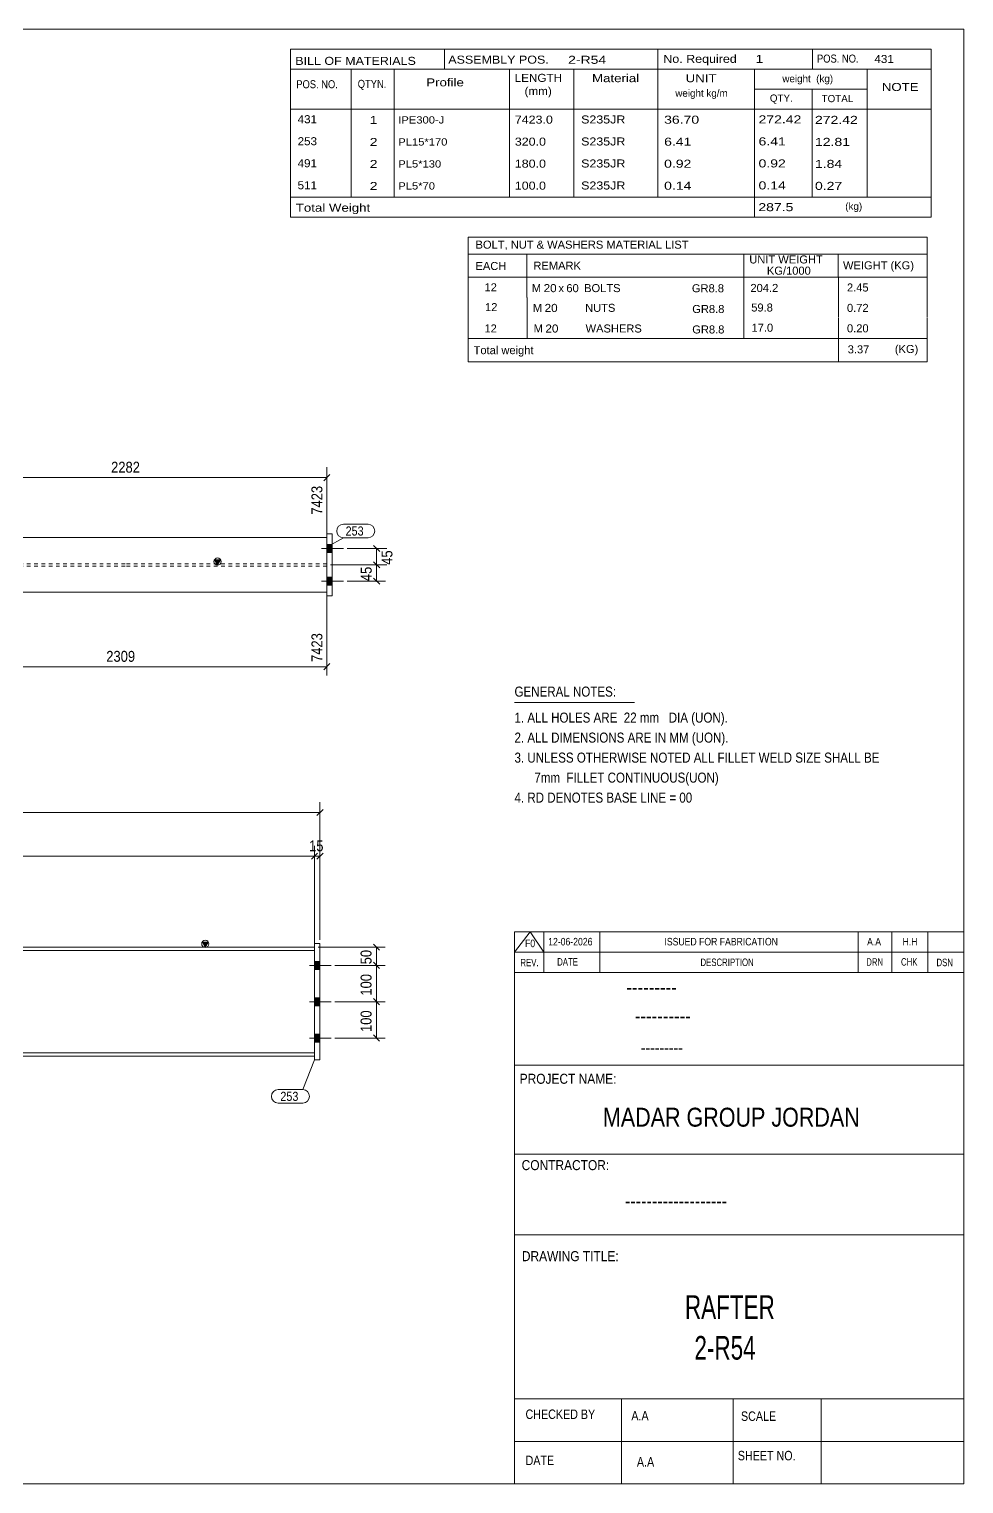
# Model space of a CAD drawing. Header units: millimetres. Extents: x 2 to 579, y 1 to 405.
# Drawn here: x 322.1 to 579, y 5 to 405 of the extents above; entities that cross this region are included whole.
import ezdxf

# ---------------------------------------------------------------- set-up
doc = ezdxf.new("R2010")
doc.units = ezdxf.units.MM
doc.linetypes.add('XKITLINE00', pattern=[0])
doc.linetypes.add('XKITLINE01', pattern=[4, 1, -1, 1, -1])
for name, color, linetype, lineweight in [('Bolt', 3, 'Continuous', 0), ('Dimensions', 7, 'Continuous', 0), ('DrawingSheet', 5, 'Continuous', 0), ('OtherObjectType', 7, 'Continuous', 0), ('Part', 2, 'Continuous', 0), ('PartMark', 7, 'Continuous', 0)]:
    doc.layers.add(name, color=color, linetype=linetype, lineweight=lineweight)
doc.styles.add('@ARIAL_UNICODE_MS_BOLD', font='ARIAL.TTF')
doc.styles.add('ARIAL', font='ARIAL.TTF')
doc.styles.add('ARIAL_NARROW', font='ARIALN.TTF')
doc.styles.add('COMIC_SANS_MS_BOLD', font='COMICBD.TTF')
doc.styles.add('SWIS721_EX_BT', font='ARIAL.TTF')
doc.styles.add('SWISSE', font='ARIAL.TTF')

# ---------------------------------------------------------------- blocks, each defined once
blk = doc.blocks.new('*A1')
at = {"layer": 'Bolt'}
for points in [[(402.03, 146.48), (400.53, 146.48), (400.53, 148.68), (402.03, 148.68)], [(402.03, 146.48), (400.53, 146.48), (400.53, 148.68), (402.03, 148.68)], [(402.03, 136.48), (400.53, 136.48), (400.53, 138.68), (402.03, 138.68)], [(402.03, 136.48), (400.53, 136.48), (400.53, 138.68), (402.03, 138.68)], [(402.03, 126.48), (400.53, 126.48), (400.53, 128.68), (402.03, 128.68)], [(402.03, 126.48), (400.53, 126.48), (400.53, 128.68), (402.03, 128.68)]]:
    blk.add_hatch(color=3, dxfattribs=at).paths.add_polyline_path(points, flags=17)
at = {"layer": 'Bolt', "color": 3, "linetype": 'XKITLINE00', "lineweight": 0}
for p, q in [((402.03, 148.68), (400.53, 148.68)), ((402.03, 148.68), (400.53, 148.68)), ((405.13, 147.58), (399.13, 147.58)), ((405.13, 147.58), (399.13, 147.58)), ((402.03, 146.48), (400.53, 146.48)), ((402.03, 146.48), (400.53, 146.48)), ((405.13, 137.58), (399.13, 137.58)), ((405.13, 137.58), (399.13, 137.58)), ((402.03, 138.68), (400.53, 138.68)), ((402.03, 138.68), (400.53, 138.68)), ((402.03, 136.48), (400.53, 136.48)), ((402.03, 136.48), (400.53, 136.48)), ((402.03, 128.68), (400.53, 128.68)), ((402.03, 128.68), (400.53, 128.68)), ((405.13, 127.58), (399.13, 127.58)), ((405.13, 127.58), (399.13, 127.58)), ((402.03, 126.48), (400.53, 126.48)), ((402.03, 126.48), (400.53, 126.48))]:
    blk.add_line(p, q, dxfattribs=at)
blk = doc.blocks.new('*A5')
at = {"layer": 'Part'}
blk.add_hatch(color=2, dxfattribs=at).paths.add_polyline_path([(369.73, 153.98), (371.33, 153.98), (370.53, 152.58)], flags=17)
at = {"layer": 'Part', "color": 2, "linetype": 'XKITLINE00', "lineweight": 0}
for p, q in [((105.24, 152.58), (49.94, 152.58)), ((225.19, 152.58), (105.34, 152.58)), ((345.13, 152.58), (225.29, 152.58)), ((400.53, 152.58), (345.23, 152.58)), ((370.53, 152.58), (369.73, 153.98)), ((369.73, 153.98), (371.33, 153.98)), ((371.33, 153.98), (370.53, 152.58)), ((49.94, 151.68), (105.24, 151.68)), ((105.34, 151.68), (225.19, 151.68)), ((225.29, 151.68), (345.13, 151.68)), ((345.23, 151.68), (400.53, 151.68)), ((105.24, 123.48), (49.94, 123.48)), ((105.24, 122.58), (49.94, 122.58)), ((225.19, 123.48), (105.34, 123.48)), ((225.19, 122.58), (105.34, 122.58)), ((345.13, 123.48), (225.29, 123.48)), ((345.13, 122.58), (225.29, 122.58)), ((400.53, 123.48), (345.23, 123.48)), ((400.53, 122.58), (345.23, 122.58))]:
    blk.add_line(p, q, dxfattribs=at)
at = {"layer": 'Part', "color": 7, "linetype": 'XKITLINE01', "lineweight": 0}
for p, q in [((49.94, 122.58), (49.94, 152.58)), ((400.53, 123.48), (400.53, 152.58)), ((400.53, 122.58), (400.53, 123.48))]:
    blk.add_line(p, q, dxfattribs=at)
at = {"layer": 'Part', "color": 2, "linetype": 'XKITLINE00', "lineweight": 0}
blk.add_circle((370.53, 153.48), 1, dxfattribs=at)
blk = doc.blocks.new('*A6')
at = {"layer": 'Part', "color": 2, "linetype": 'XKITLINE00', "lineweight": 0}
for p, q in [((400.53, 153.58), (402.03, 153.58)), ((400.53, 153.58), (400.53, 121.58)), ((402.03, 121.58), (402.03, 153.58)), ((402.03, 121.58), (400.53, 121.58)), ((400.53, 121.58), (400.53, 121.58)), ((402.03, 121.58), (402.03, 121.58))]:
    blk.add_line(p, q, dxfattribs=at)
at = {"layer": 'Part', "color": 7, "linetype": 'XKITLINE01', "lineweight": 0}
for p, q in [((400.53, 153.58), (400.53, 153.58)), ((402.03, 153.58), (400.53, 153.58)), ((402.03, 153.58), (402.03, 153.58)), ((400.53, 121.58), (402.03, 121.58))]:
    blk.add_line(p, q, dxfattribs=at)
blk = doc.blocks.new('*A12')
at = {"layer": 'Bolt'}
for points in [[(403.9, 263.29), (405.4, 263.29), (405.4, 261.09), (403.9, 261.09)], [(403.9, 263.29), (405.4, 263.29), (405.4, 261.09), (403.9, 261.09)], [(403.9, 263.29), (405.4, 263.29), (405.4, 261.09), (403.9, 261.09)], [(403.9, 254.29), (405.4, 254.29), (405.4, 252.09), (403.9, 252.09)], [(403.9, 254.29), (405.4, 254.29), (405.4, 252.09), (403.9, 252.09)], [(403.9, 254.29), (405.4, 254.29), (405.4, 252.09), (403.9, 252.09)]]:
    blk.add_hatch(color=3, dxfattribs=at).paths.add_polyline_path(points, flags=17)
at = {"layer": 'Bolt', "color": 3, "linetype": 'XKITLINE00', "lineweight": 0}
for p, q in [((408.5, 262.19), (402.5, 262.19)), ((408.5, 262.19), (402.5, 262.19)), ((408.5, 262.19), (402.5, 262.19)), ((405.4, 263.29), (403.9, 263.29)), ((405.4, 263.29), (403.9, 263.29)), ((405.4, 263.29), (403.9, 263.29)), ((405.4, 261.09), (403.9, 261.09)), ((405.4, 261.09), (403.9, 261.09)), ((405.4, 261.09), (403.9, 261.09)), ((408.5, 253.19), (402.5, 253.19)), ((408.5, 253.19), (402.5, 253.19)), ((408.5, 253.19), (402.5, 253.19)), ((405.4, 254.29), (403.9, 254.29)), ((405.4, 254.29), (403.9, 254.29)), ((405.4, 254.29), (403.9, 254.29)), ((405.4, 252.09), (403.9, 252.09)), ((405.4, 252.09), (403.9, 252.09)), ((405.4, 252.09), (403.9, 252.09))]:
    blk.add_line(p, q, dxfattribs=at)
blk = doc.blocks.new('*A16')
at = {"layer": 'Part'}
blk.add_hatch(color=2, dxfattribs=at).paths.add_polyline_path([(373.1, 259.09), (374.7, 259.09), (373.9, 257.69)], flags=17)
at = {"layer": 'Part', "color": 2, "linetype": 'XKITLINE00', "lineweight": 0}
for p, q in [((108.62, 265.19), (53.32, 265.19)), ((228.56, 265.19), (108.72, 265.19)), ((348.5, 265.19), (228.66, 265.19)), ((403.9, 265.19), (348.6, 265.19)), ((373.9, 257.69), (373.1, 259.09)), ((373.1, 259.09), (374.7, 259.09)), ((374.7, 259.09), (373.9, 257.69)), ((108.62, 250.19), (53.32, 250.19)), ((228.56, 250.19), (108.72, 250.19)), ((348.5, 250.19), (228.66, 250.19)), ((403.9, 250.19), (348.6, 250.19))]:
    blk.add_line(p, q, dxfattribs=at)
at = {"layer": 'Part', "color": 7, "linetype": 'XKITLINE01', "lineweight": 0}
for p, q in [((53.32, 265.19), (53.32, 250.19)), ((403.9, 265.19), (403.9, 250.19)), ((108.62, 258.01), (53.32, 258.01)), ((108.62, 257.36), (53.32, 257.36)), ((228.56, 258.01), (108.72, 258.01)), ((228.56, 257.36), (108.72, 257.36)), ((348.5, 258.01), (228.66, 258.01)), ((348.5, 257.36), (228.66, 257.36)), ((403.9, 258.01), (348.6, 258.01)), ((403.9, 257.36), (348.6, 257.36))]:
    blk.add_line(p, q, dxfattribs=at)
at = {"layer": 'Part', "color": 2, "linetype": 'XKITLINE00', "lineweight": 0}
blk.add_circle((373.9, 258.59), 1, dxfattribs=at)
blk = doc.blocks.new('*A17')
at = {"layer": 'Part', "color": 2, "linetype": 'XKITLINE00', "lineweight": 0}
for p, q in [((403.9, 266.19), (403.9, 266.19)), ((403.9, 249.19), (403.9, 266.19)), ((405.4, 266.19), (403.9, 266.19)), ((405.4, 266.19), (405.4, 266.19)), ((405.4, 249.19), (405.4, 266.19)), ((403.9, 249.19), (403.9, 249.19)), ((403.9, 249.19), (405.4, 249.19)), ((405.4, 249.19), (405.4, 249.19))]:
    blk.add_line(p, q, dxfattribs=at)
at = {"layer": 'Part', "color": 7, "linetype": 'XKITLINE01', "lineweight": 0}
for p, q in [((403.9, 266.19), (405.4, 266.19)), ((403.9, 249.19), (405.4, 249.19))]:
    blk.add_line(p, q, dxfattribs=at)
blk = doc.blocks.new('*A25')
at = {"layer": 'DrawingSheet', "color": 5, "linetype": 'XKITLINE00', "lineweight": 0}
for p, q in [((579, 405), (5, 405)), ((5, 405), (5, 5)), ((579, 5), (579, 405)), ((5, 5), (579, 5))]:
    blk.add_line(p, q, dxfattribs=at)
at = {"layer": 'DrawingSheet', "color": 5, "style": 'ARIAL', "width": 0.85}
blk.add_text('Tekla structures', height=2, rotation=90, dxfattribs=at).set_placement((4.5, 5.5))
blk = doc.blocks.new('*A26')
at = {"layer": 'OtherObjectType', "color": 7, "linetype": 'XKITLINE00', "lineweight": 0}
for p, q in [((442.76, 347.8), (442.75, 336.8)), ((442.76, 347.8), (568.88, 347.8)), ((568.88, 347.8), (568.88, 336.8)), ((442.75, 343.15), (568.88, 343.15)), ((458.87, 343.16), (458.87, 336.8)), ((518.57, 343.16), (518.57, 336.8)), ((544.47, 343.14), (544.47, 336.8)), ((442.76, 336.77), (442.76, 331.27)), ((442.77, 336.8), (568.88, 336.8)), ((458.92, 336.8), (458.92, 331.18)), ((518.57, 336.8), (518.57, 331.18)), ((544.5, 336.8), (544.5, 331.3)), ((568.88, 336.8), (568.88, 331.3)), ((442.79, 331.18), (442.79, 325.57)), ((458.95, 331.18), (458.95, 325.56)), ((518.57, 331.18), (518.57, 325.56)), ((544.5, 331.18), (544.5, 325.68)), ((568.88, 331.18), (568.88, 325.68)), ((442.79, 325.55), (442.79, 319.98)), ((458.95, 325.56), (458.95, 319.94)), ((518.57, 325.56), (518.57, 319.94)), ((544.5, 325.56), (544.5, 319.95)), ((568.88, 325.56), (568.88, 319.95)), ((568.88, 319.95), (442.75, 319.98)), ((442.78, 319.94), (442.78, 313.54)), ((442.85, 319.94), (568.87, 319.94)), ((544.5, 319.91), (544.5, 313.49)), ((568.87, 319.91), (568.87, 313.5)), ((442.77, 313.5), (568.87, 313.5))]:
    blk.add_line(p, q, dxfattribs=at)
at = {"layer": 'OtherObjectType', "color": 7, "style": 'ARIAL_NARROW'}
for s, width, p in [('BOLT, NUT & WASHERS MATERIAL LIST', 1.211571, (444.79, 344.64)), ('EACH', 1.211571, (444.78, 338.77)), ('REMARK', 1.211571, (460.7, 338.86)), ('UNIT WEIGHT', 1.211571, (520.03, 340.57)), ('WEIGHT (KG)', 1.211571, (545.78, 338.95)), (' KG/1000', 1.211571, (524.02, 337.48)), ('12', 1.211571, (447.26, 332.9)), ('M', 1.211571, (460.26, 332.7)), ('20', 1.275, (463.5, 332.68)), ('x', 1.211571, (467.58, 332.68)), ('60', 1.211571, (469.76, 332.67)), ('BOLTS', 1.211571, (474.63, 332.69)), ('GR8.8', 1.211571, (504.25, 332.64)), ('204.2', 1.211571, (520.34, 332.73)), ('2.45', 1.211571, (546.87, 332.86)), ('12', 1.211571, (447.4, 327.46)), ('M', 1.211571, (460.54, 327.26)), ('20', 1.275, (463.78, 327.24)), ('NUTS', 1.211571, (474.91, 327.26)), ('GR8.8', 1.211571, (504.35, 326.94)), ('59.8', 1.211571, (520.56, 327.35)), ('0.72', 1.211571, (546.87, 327.24)), ('17.0', 1.211571, (520.64, 321.79)), ('12', 1.211571, (447.24, 321.59)), ('M', 1.211571, (460.76, 321.59)), ('20', 1.275, (464, 321.57)), ('WASHERS', 1.211571, (475.04, 321.58)), ('GR8.8', 1.211571, (504.35, 321.32)), ('0.20', 1.211571, (546.87, 321.63)), ('Total weight', 1.211571, (444.26, 315.62)), ('3.37', 1.211571, (547.07, 315.85)), ('(KG)', 1.211571, (560.02, 315.95))]:
    blk.add_text(s, height=2.2, dxfattribs=dict(at, width=width)).set_placement(p)
blk = doc.blocks.new('*A27')
at = {"layer": 'OtherObjectType', "color": 7, "linetype": 'XKITLINE00', "lineweight": 0}
blk.add_line((455.5, 219.82), (488.5, 219.82), dxfattribs=at)
at = {"layer": 'OtherObjectType', "color": 7, "style": 'ARIAL_NARROW', "width": 1.008832}
for s, p in [('GENERAL NOTES:', (455.5, 221.47)), ('1. ALL HOLES ARE  22 mm   DIA (UON).', (455.5, 214.32)), ('2. ALL DIMENSIONS ARE IN MM (UON).', (455.5, 208.82)), ('3. UNLESS OTHERWISE NOTED ALL FILLET WELD SIZE SHALL BE', (455.5, 203.32)), ('7mm  FILLET CONTINUOUS(UON)', (460.95, 197.82)), ('4. RD DENOTES BASE LINE = 00', (455.5, 192.32))]:
    blk.add_text(s, height=2.75, dxfattribs=at).set_placement(p)
blk = doc.blocks.new('*A28')
at = {"layer": 'OtherObjectType', "color": 7, "linetype": 'XKITLINE00', "lineweight": 0}
for p, q in [((455.5, 156.76), (579, 156.76)), ((455.5, 151.21), (459.82, 156.76)), ((455.5, 151.21), (455.5, 156.76)), ((459.82, 156.76), (463.53, 151.21)), ((463.53, 151.21), (463.53, 156.76)), ((478.97, 151.21), (478.97, 156.76)), ((549.98, 151.21), (549.98, 156.76)), ((559.24, 151.21), (559.24, 156.76)), ((569.12, 151.21), (569.12, 156.76)), ((579, 151.21), (579, 156.76)), ((455.5, 151.21), (579, 151.21)), ((455.5, 145.65), (455.5, 151.21)), ((459.21, 151.21), (579, 151.21)), ((463.53, 145.65), (463.53, 151.21)), ((478.97, 145.65), (478.97, 151.21)), ((549.98, 145.65), (549.98, 151.21)), ((559.24, 145.65), (559.24, 151.21)), ((569.12, 145.65), (569.12, 151.21)), ((579, 145.65), (579, 151.21))]:
    blk.add_line(p, q, dxfattribs=at)
at = {"layer": 'OtherObjectType', "color": 7, "style": 'ARIAL_NARROW'}
for s, height, width, p in [('F0', 2.058, 1.008832, (458.4, 152.59)), ('12-06-2026', 2.058, 1.008832, (464.76, 153.06)), ('ISSUED FOR FABRICATION', 2.0583, 1.008832, (496.71, 153.06)), ('A.A', 2.058, 1.008832, (552.4, 153.06)), ('H.H', 2.058, 1.008832, (562.13, 153.06)), ('REV.', 2.058, 0.907949, (457.13, 147.31)), ('DATE', 2.058, 0.907949, (467.23, 147.5)), ('DESCRIPTION', 2.0583, 0.907949, (506.61, 147.39)), ('DRN', 2.058, 0.907949, (552.17, 147.47)), ('CHK', 2.058, 0.907949, (561.72, 147.5)), ('DSN', 2.058, 0.907949, (571.47, 147.35))]:
    blk.add_text(s, height=height, dxfattribs=dict(at, width=width)).set_placement(p)
blk = doc.blocks.new('*A30')
at = {"layer": 'OtherObjectType', "color": 2, "linetype": 'XKITLINE00', "lineweight": 0}
for p, q in [((455.5, 145.65), (579, 145.65)), ((455.5, 5), (455.5, 145.64)), ((578.98, 145.64), (579, 5)), ((579, 120.14), (455.5, 120.14)), ((455.5, 95.63), (579, 95.63)), ((579, 73.49), (455.5, 73.49)), ((579, 28.4), (455.5, 28.4)), ((484.94, 28.4), (484.94, 5)), ((515.62, 5), (515.62, 28.4)), ((539.75, 5), (539.75, 28.4)), ((579, 16.7), (455.5, 16.7)), ((579, 5), (455.5, 5))]:
    blk.add_line(p, q, dxfattribs=at)
at = {"layer": 'OtherObjectType', "color": 4, "style": '@ARIAL_UNICODE_MS_BOLD', "width": 0.85}
blk.add_text('---------', height=3.9, dxfattribs=at).set_placement((486.23, 139.59))
at = {"layer": 'OtherObjectType', "color": 7, "style": 'ARIAL', "width": 0.85}
for s, height, p in [('----------', 3.9, (488.56, 131.77)), ('---------', 3.25, (490.21, 123.31))]:
    blk.add_text(s, height=height, dxfattribs=at).set_placement(p)
at = {"layer": 'OtherObjectType', "color": 3, "width": 0.85}
for s, style, p in [('PROJECT NAME:', 'SWIS721_EX_BT', (456.92, 115.01)), ('CONTRACTOR:', 'SWISSE', (457.47, 91.27)), ('DRAWING TITLE:', 'SWIS721_EX_BT', (457.53, 66.24))]:
    blk.add_text(s, height=2.7618, dxfattribs=dict(at, style=style)).set_placement(p)
at = {"layer": 'OtherObjectType', "color": 7, "width": 0.85}
for s, height, p in [('MADAR GROUP JORDAN', 5.2, (479.79, 103.23)), ('CHECKED BY', 2.592, (458.53, 22.86)), ('A.A', 2.592, (487.61, 22.45)), ('SCALE', 2.592, (517.74, 22.33)), ('DATE', 2.592, (458.54, 10.16)), ('A.A', 2.592, (489.14, 9.76)), ('SHEET NO.', 2.592, (516.87, 11.49))]:
    blk.add_text(s, height=height, dxfattribs=at).set_placement(p)
at = {"layer": 'OtherObjectType', "color": 1}
for s, height, style, width, p in [('-------------------', 3.9, 'COMIC_SANS_MS_BOLD', 0.85, (485.87, 80.86)), ('RAFTER', 6.5, 'ARIAL', 0.68, (502.34, 50.37)), ('2-R54', 6.5, 'ARIAL', 0.68, (504.95, 39.17))]:
    blk.add_text(s, height=height, dxfattribs=dict(at, style=style, width=width)).set_placement(p)
blk = doc.blocks.new('*A31')
at = {"layer": 'OtherObjectType', "color": 7, "linetype": 'XKITLINE00', "lineweight": 0}
for p, q in [((393.98, 399.5), (569.98, 399.5)), ((393.98, 399.5), (393.98, 388.5)), ((436.26, 399.42), (436.26, 393.87)), ((494.85, 394), (494.85, 399.5)), ((537.43, 393.96), (537.43, 399.42)), ((569.98, 394), (569.98, 399.5)), ((393.98, 394), (569.98, 394)), ((410.64, 394), (410.64, 383)), ((422.4, 393.98), (422.4, 383.03)), ((454.12, 393.99), (454.13, 383)), ((471.78, 393.98), (471.78, 383)), ((494.85, 393.98), (494.85, 383)), ((521.43, 394), (521.43, 383)), ((552.42, 394), (552.42, 383)), ((569.98, 394), (569.98, 388.5)), ((393.98, 388.5), (393.98, 383)), ((521.45, 388.52), (552.45, 388.52)), ((537.28, 388.52), (537.28, 383)), ((569.98, 388.5), (569.98, 383)), ((393.98, 383), (569.98, 383)), ((393.98, 383), (393.98, 376.95)), ((410.63, 383), (410.63, 376.95)), ((422.44, 382.99), (422.44, 376.95)), ((454.12, 383), (454.11, 376.95)), ((471.79, 383), (471.79, 376.95)), ((494.87, 383), (494.87, 376.95)), ((521.44, 383), (521.44, 376.95)), ((537.33, 382.95), (537.33, 376.95)), ((552.43, 383), (552.43, 376.95)), ((569.98, 383), (569.98, 376.95)), ((393.98, 376.95), (393.98, 370.9)), ((410.63, 376.95), (410.63, 370.9)), ((422.44, 376.94), (422.44, 370.9)), ((454.12, 376.95), (454.11, 370.9)), ((471.79, 376.95), (471.79, 370.9)), ((494.87, 376.95), (494.87, 370.9)), ((521.44, 376.95), (521.44, 370.9)), ((537.33, 376.9), (537.33, 370.9)), ((552.43, 376.95), (552.43, 370.9)), ((569.98, 376.95), (569.98, 370.9)), ((393.98, 370.9), (393.98, 364.85)), ((410.63, 370.9), (410.63, 364.85)), ((422.44, 370.89), (422.44, 364.85)), ((454.12, 370.9), (454.11, 364.85)), ((471.79, 370.9), (471.79, 364.85)), ((494.87, 370.9), (494.87, 364.85)), ((521.44, 370.9), (521.44, 364.85)), ((537.33, 370.85), (537.33, 364.85)), ((552.43, 370.9), (552.43, 364.85)), ((569.98, 370.9), (569.98, 364.85)), ((393.98, 364.85), (393.98, 358.8)), ((410.63, 364.85), (410.63, 358.8)), ((422.44, 364.84), (422.44, 358.8)), ((454.12, 364.85), (454.11, 358.8)), ((471.79, 364.85), (471.79, 358.8)), ((494.87, 364.85), (494.87, 358.8)), ((521.44, 364.85), (521.44, 358.8)), ((537.33, 364.8), (537.33, 358.8)), ((552.43, 364.85), (552.43, 358.8)), ((569.98, 364.85), (569.98, 358.8)), ((393.98, 358.8), (569.98, 358.8)), ((393.98, 358.8), (393.98, 353.3)), ((521.44, 358.8), (521.44, 353.3)), ((569.98, 358.8), (569.98, 353.3)), ((393.98, 353.3), (569.98, 353.3))]:
    blk.add_line(p, q, dxfattribs=at)
at = {"layer": 'OtherObjectType', "color": 7, "style": 'ARIAL_NARROW'}
for s, height, width, p in [('BILL OF MATERIALS', 2.2, 1.36, (395.25, 395.16)), ('ASSEMBLY POS.', 2.2, 1.36, (437.3, 395.5)), ('2-R54', 2.2, 1.525501, (470.23, 395.46)), ('No. Required', 2.2, 1.36, (496.39, 395.72)), ('1', 2.2, 1.525501, (521.75, 395.72)), ('POS. NO.', 2.2, 1.02, (538.63, 395.79)), ('431', 2.2, 1.270501, (554.4, 395.69)), ('LENGTH', 2.2, 1.275, (455.54, 390.49)), ('Material', 2.2, 1.445, (476.81, 390.41)), ('UNIT', 2.2, 1.445, (502.52, 390.4)), ('weight  (kg)', 1.98, 1.19, (529.11, 390.39)), ('POS. NO.', 2.2, 1.02, (395.53, 388.74)), ('QTYN.', 2.2, 1.02, (412.42, 388.84)), ('Profile', 2.2, 1.445, (431.26, 389.25)), ('(mm)', 2.2, 1.275, (458.26, 386.86)), ('weight kg/m', 1.98, 1.19, (499.69, 386.4)), ('NOTE', 2.2, 1.445, (556.44, 387.99)), ('QTY.', 1.98, 1.19, (525.68, 385.03)), ('TOTAL', 1.98, 1.19, (539.9, 384.91)), ('431', 2.2, 1.270501, (395.89, 379.12)), ('1', 2.2, 1.525501, (415.71, 378.91)), ('IPE300-J', 1.98, 1.355501, (423.56, 379.04)), ('7423.0', 2.2, 1.355501, (455.59, 379.01)), ('S235JR', 2.2, 1.355501, (473.81, 379.05)), ('36.70', 2.2, 1.525501, (496.62, 378.99)), ('272.42', 2.2, 1.525501, (522.57, 379.07)), ('272.42', 2.2, 1.525501, (538.08, 378.94)), ('253', 2.2, 1.270501, (395.89, 373.07)), ('2', 2.2, 1.525501, (415.71, 372.86)), ('PL15*170', 1.98, 1.355501, (423.56, 372.99)), ('320.0', 2.2, 1.355501, (455.59, 372.96)), ('S235JR', 2.2, 1.355501, (473.81, 373)), ('6.41', 2.2, 1.525501, (496.62, 372.94)), ('6.41', 2.2, 1.525501, (522.57, 373.02)), ('12.81', 2.2, 1.525501, (538.08, 372.89)), ('491', 2.2, 1.270501, (395.89, 367.02)), ('2', 2.2, 1.525501, (415.71, 366.81)), ('PL5*130', 1.98, 1.355501, (423.56, 366.94)), ('180.0', 2.2, 1.355501, (455.59, 366.91)), ('S235JR', 2.2, 1.355501, (473.81, 366.95)), ('0.92', 2.2, 1.525501, (496.62, 366.89)), ('0.92', 2.2, 1.525501, (522.57, 366.97)), ('1.84', 2.2, 1.525501, (538.08, 366.84)), ('511', 2.2, 1.270501, (395.89, 360.97)), ('2', 2.2, 1.525501, (415.71, 360.76)), ('PL5*70', 1.98, 1.355501, (423.56, 360.89)), ('100.0', 2.2, 1.355501, (455.59, 360.86)), ('S235JR', 2.2, 1.355501, (473.81, 360.9)), ('0.14', 2.2, 1.525501, (496.62, 360.84)), ('0.14', 2.2, 1.525501, (522.57, 360.92)), ('0.27', 2.2, 1.525501, (538.08, 360.79)), ('Total Weight', 2.2, 1.445, (395.4, 354.79)), ('287.5', 2.2, 1.525501, (522.52, 354.94)), ('(kg)', 1.98, 1.19, (546.4, 355.31))]:
    blk.add_text(s, height=height, dxfattribs=dict(at, width=width)).set_placement(p)
blk = doc.blocks.new('*A33')
at = {"layer": 'Dimensions', "color": 7, "linetype": 'XKITLINE00', "lineweight": 0}
for p, q in [((48.44, 154.58), (48.44, 192.43)), ((402.03, 154.58), (402.03, 192.43)), ((49.29, 190.43), (47.59, 188.74)), ((48.44, 189.58), (402.03, 189.58)), ((402.88, 190.43), (401.18, 188.74))]:
    blk.add_line(p, q, dxfattribs=at)
at = {"layer": 'Dimensions', "color": 3}
for p in [(48.44, 189.58), (402.03, 189.58)]:
    blk.add_point(p, dxfattribs=at)
at = {"layer": 'Dimensions', "color": 3, "style": 'ARIAL', "width": 0.85}
blk.add_text('7453', height=3, dxfattribs=at).set_placement((220.79, 190.93))
blk = doc.blocks.new('*A35')
at = {"layer": 'Dimensions', "color": 7, "linetype": 'XKITLINE00', "lineweight": 0}
for p, q in [((49.94, 153.58), (49.94, 180.43)), ((400.53, 153.58), (400.53, 180.43)), ((50.79, 178.43), (49.09, 176.74)), ((49.94, 177.58), (400.53, 177.58)), ((401.38, 178.43), (399.68, 176.74))]:
    blk.add_line(p, q, dxfattribs=at)
at = {"layer": 'Dimensions', "color": 3}
for p in [(49.94, 177.58), (400.53, 177.58)]:
    blk.add_point(p, dxfattribs=at)
at = {"layer": 'Dimensions', "color": 3, "style": 'ARIAL', "width": 0.85}
blk.add_text('7423', height=3, dxfattribs=at).set_placement((220.79, 178.93))
blk = doc.blocks.new('*A36')
at = {"layer": 'Dimensions', "color": 7, "linetype": 'XKITLINE00', "lineweight": 0}
for p, q in [((400.53, 153.58), (400.53, 180.43)), ((402.03, 154.58), (402.03, 180.43)), ((401.38, 178.43), (399.68, 176.74)), ((400.53, 177.58), (402.03, 177.58)), ((402.88, 178.43), (401.18, 176.74))]:
    blk.add_line(p, q, dxfattribs=at)
at = {"layer": 'Dimensions', "color": 3}
for p in [(400.53, 177.58), (402.03, 177.58)]:
    blk.add_point(p, dxfattribs=at)
at = {"layer": 'Dimensions', "color": 3, "style": 'ARIAL', "width": 0.85}
blk.add_text('15', height=3, dxfattribs=at).set_placement((399.05, 178.93))
blk = doc.blocks.new('*A41')
at = {"layer": 'Dimensions', "color": 7, "linetype": 'XKITLINE00', "lineweight": 0}
for p, q in [((406.13, 137.58), (419.96, 137.58)), ((416.71, 138.43), (418.41, 136.74)), ((417.56, 127.58), (417.56, 137.58)), ((416.71, 128.43), (418.41, 126.74)), ((406.13, 127.58), (419.96, 127.58))]:
    blk.add_line(p, q, dxfattribs=at)
at = {"layer": 'Dimensions', "color": 3}
for p in [(417.56, 137.58), (417.56, 127.58)]:
    blk.add_point(p, dxfattribs=at)
at = {"layer": 'Dimensions', "color": 3, "style": 'ARIAL', "width": 0.85}
blk.add_text('100', height=3, rotation=90.0002, dxfattribs=at).set_placement((416.21, 129.25))
blk = doc.blocks.new('*A42')
at = {"layer": 'Dimensions', "color": 7, "linetype": 'XKITLINE00', "lineweight": 0}
for p, q in [((416.71, 148.43), (418.41, 146.74)), ((406.13, 147.58), (419.96, 147.58)), ((417.56, 137.58), (417.56, 147.58)), ((406.13, 137.58), (419.96, 137.58)), ((416.71, 138.43), (418.41, 136.74))]:
    blk.add_line(p, q, dxfattribs=at)
at = {"layer": 'Dimensions', "color": 3}
for p in [(417.56, 147.58), (417.56, 137.58)]:
    blk.add_point(p, dxfattribs=at)
at = {"layer": 'Dimensions', "color": 3, "style": 'ARIAL', "width": 0.85}
blk.add_text('100', height=3, rotation=90.0002, dxfattribs=at).set_placement((416.21, 139.25))
blk = doc.blocks.new('*A43')
at = {"layer": 'Dimensions', "color": 7, "linetype": 'XKITLINE00', "lineweight": 0}
for p, q in [((401.53, 152.58), (419.96, 152.58)), ((416.71, 153.43), (418.41, 151.74)), ((417.56, 147.58), (417.56, 152.58)), ((416.71, 148.43), (418.41, 146.74)), ((406.13, 147.58), (419.96, 147.58))]:
    blk.add_line(p, q, dxfattribs=at)
at = {"layer": 'Dimensions', "color": 3}
for p in [(417.56, 152.58), (417.56, 147.58)]:
    blk.add_point(p, dxfattribs=at)
at = {"layer": 'Dimensions', "color": 3, "style": 'ARIAL', "width": 0.85}
blk.add_text('50', height=3, rotation=90.0002, dxfattribs=at).set_placement((416.21, 147.86))
blk = doc.blocks.new('*A50')
at = {"layer": 'PartMark', "color": 7, "linetype": 'XKITLINE00', "lineweight": 0}
for p, q in [((400.53, 121.58), (397.31, 113.41)), ((390.55, 113.41), (397.31, 113.41)), ((390.55, 109.71), (397.31, 109.71))]:
    blk.add_line(p, q, dxfattribs=at)
for centre, start, end in [((390.55, 111.56), 90, 270), ((397.31, 111.56), 270, 90)]:
    blk.add_arc(centre, 1.85, start, end, dxfattribs=at)
at = {"layer": 'PartMark', "color": 3, "style": 'ARIAL', "width": 0.85}
blk.add_text('253', height=2.5, dxfattribs=at).set_placement((391.15, 110.31))
blk = doc.blocks.new('*A63')
at = {"layer": 'Dimensions', "color": 7, "linetype": 'XKITLINE00', "lineweight": 0}
for p, q in [((294.28, 262.05), (294.28, 284.54)), ((403.9, 266.19), (403.9, 284.54)), ((295.13, 282.54), (293.43, 280.84)), ((294.28, 281.69), (403.9, 281.69)), ((404.75, 282.54), (403.06, 280.84))]:
    blk.add_line(p, q, dxfattribs=at)
at = {"layer": 'Dimensions', "color": 3}
for p in [(294.28, 281.69), (403.9, 281.69)]:
    blk.add_point(p, dxfattribs=at)
at = {"layer": 'Dimensions', "color": 3, "style": 'ARIAL', "width": 0.85}
blk.add_text('2282', height=3, dxfattribs=at).set_placement((344.64, 283.04))
blk.add_text('7423', height=3, rotation=90.0002, dxfattribs=at).set_placement((402.7, 271.49))
blk = doc.blocks.new('*A68')
at = {"layer": 'Dimensions', "color": 7, "linetype": 'XKITLINE00', "lineweight": 0}
for p, q in [((291.61, 250.32), (291.61, 227.29)), ((403.9, 249.19), (403.9, 227.29)), ((292.46, 230.54), (290.76, 228.84)), ((291.61, 229.69), (403.9, 229.69)), ((404.75, 230.54), (403.06, 228.84))]:
    blk.add_line(p, q, dxfattribs=at)
at = {"layer": 'Dimensions', "color": 3}
for p in [(291.61, 229.69), (403.9, 229.69)]:
    blk.add_point(p, dxfattribs=at)
at = {"layer": 'Dimensions', "color": 3, "style": 'ARIAL', "width": 0.85}
blk.add_text('7423', height=3, rotation=90.0002, dxfattribs=at).set_placement((402.7, 230.99))
blk.add_text('2309', height=3, dxfattribs=at).set_placement((343.31, 231.04))
blk = doc.blocks.new('*A71')
at = {"layer": 'Dimensions', "color": 7, "linetype": 'XKITLINE00', "lineweight": 0}
for p, q in [((404.9, 257.69), (420.01, 257.69)), ((416.76, 258.54), (418.46, 256.84)), ((417.61, 253.19), (417.61, 257.69)), ((409.5, 253.19), (420.01, 253.19)), ((416.76, 254.04), (418.46, 252.34))]:
    blk.add_line(p, q, dxfattribs=at)
at = {"layer": 'Dimensions', "color": 3}
for p in [(417.61, 257.69), (417.61, 253.19)]:
    blk.add_point(p, dxfattribs=at)
at = {"layer": 'Dimensions', "color": 3, "style": 'ARIAL', "width": 0.85}
blk.add_text('45', height=3, rotation=90.0002, dxfattribs=at).set_placement((416.26, 253.21))
blk = doc.blocks.new('*A72')
at = {"layer": 'Dimensions', "color": 7, "linetype": 'XKITLINE00', "lineweight": 0}
for p, q in [((409.5, 262.19), (420.46, 262.19)), ((416.76, 263.04), (418.46, 261.34)), ((417.61, 257.69), (417.61, 262.19)), ((404.9, 257.69), (420.46, 257.69)), ((416.76, 258.54), (418.46, 256.84))]:
    blk.add_line(p, q, dxfattribs=at)
at = {"layer": 'Dimensions', "color": 3}
for p in [(417.61, 262.19), (417.61, 257.69)]:
    blk.add_point(p, dxfattribs=at)
at = {"layer": 'Dimensions', "color": 3, "style": 'ARIAL', "width": 0.85}
blk.add_text('45', height=3, rotation=90.0002, dxfattribs=at).set_placement((421.96, 257.71))
blk = doc.blocks.new('*A78')
at = {"layer": 'PartMark', "color": 7, "linetype": 'XKITLINE00', "lineweight": 0}
for p, q in [((408.48, 268.85), (415.24, 268.85)), ((404.23, 262.76), (408.48, 265.15)), ((408.48, 265.15), (415.24, 265.15))]:
    blk.add_line(p, q, dxfattribs=at)
for centre, start, end in [((408.48, 267), 90, 270), ((415.24, 267), 270, 90)]:
    blk.add_arc(centre, 1.85, start, end, dxfattribs=at)
at = {"layer": 'PartMark', "color": 3, "style": 'ARIAL', "width": 0.85}
blk.add_text('253', height=2.5, dxfattribs=at).set_placement((409.08, 265.75))

msp = doc.modelspace()

# ---------------------------------------------------------------- block references
at = {"lineweight": 0}
for name in ['*A25', '*A31', '*A26', '*A63', '*A78', '*A17', '*A12', '*A72', '*A71', '*A68', '*A27', '*A33', '*A35', '*A36', '*A28', '*A6', '*A43', '*A1', '*A42', '*A30', '*A41', '*A50']:
    msp.add_blockref(name, (0, 0), dxfattribs=at)
at = {"layer": 'Part', "lineweight": 0}
for name in ['*A16', '*A5']:
    msp.add_blockref(name, (0, 0), dxfattribs=at)

doc.saveas('drawing.dxf')
